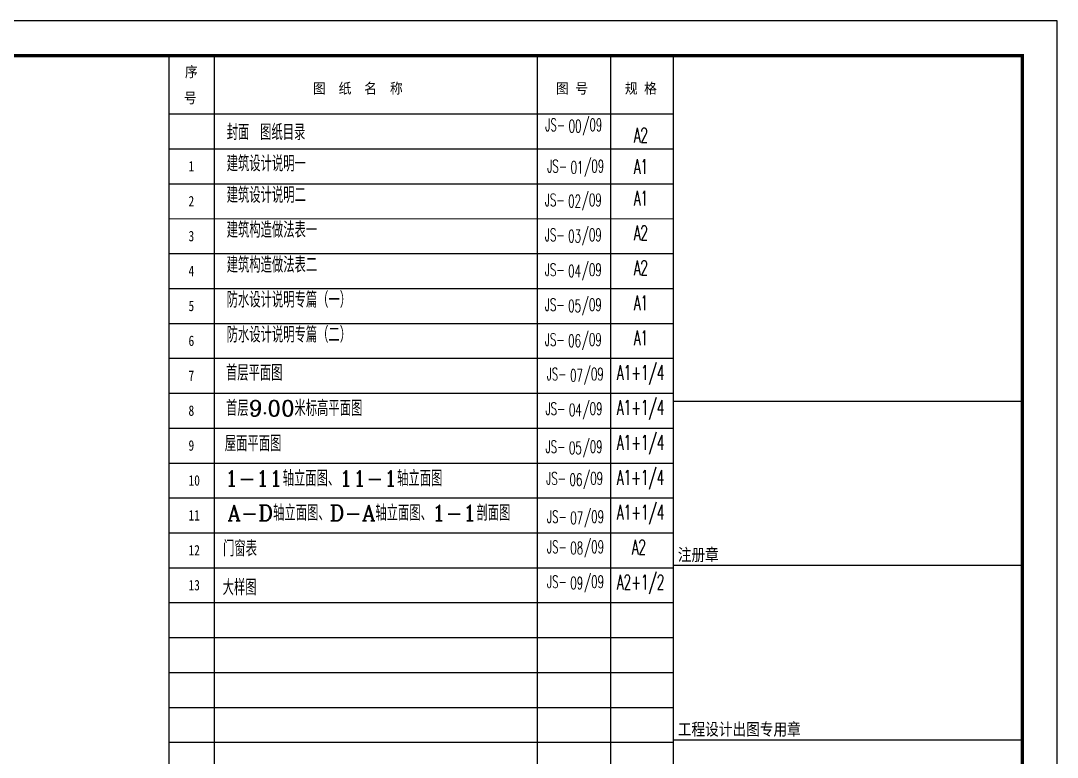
# Model space of a CAD drawing. Extents: x -446699 to 757189, y -606167 to -103070.
# Drawn here: x -400145 to -370445, y -275616 to -254516 of the extents above; entities that cross this region are included whole.
import ezdxf

# ---------------------------------------------------------------- set-up
doc = ezdxf.new("R2010")
doc.units = 0
doc.header["$LTSCALE"] = 1000
doc.header["$MEASUREMENT"] = 0
doc.layers.add('0.13', color=7, linetype='Continuous', lineweight=13)
for name, color, linetype in [('13', 7, 'Continuous'), ('14', 14, 'Continuous'), ('PUB_TEXT', 7, 'Continuous'), ('PUB_TITLE', 4, 'Continuous')]:
    doc.layers.add(name, color=color, linetype=linetype)
doc.styles.add('-宋体', font='')
doc.styles.add('_TCH_AXIS', font='COMPLEX', dxfattribs={"bigfont": 'GBCBIG'})
doc.styles.add('天正', font='simplex8.shx', dxfattribs={"width": 0.8, "bigfont": 'hztxt.shx'})
doc.styles.add('宋体', font='')
doc.styles.get('-宋体').set_extended_font_data('FangSong')
doc.styles.get('宋体').set_extended_font_data('宋体')

# ---------------------------------------------------------------- blocks, each defined once
blk = doc.blocks.new('A$C31F951D0')
at = {"layer": 'PUB_TEXT', "style": '天正', "width": 0.6}
for s, p in [('JS-', (0, 132)), ('/09', (1182, 132))]:
    blk.add_text(s, height=396.4, dxfattribs=at).set_placement(p)
blk = doc.blocks.new('YHYHHRR')
at = {"layer": '14', "color": 14}
for p, q in [((256875, 490950), (256881, 460850)), ((256875, 490950), (266875, 490950)), ((256881, 486250), (266881, 486250)), ((256881, 481250), (266881, 481250))]:
    blk.add_line(p, q, dxfattribs=at)
at = {"layer": '14', "color": 14, "style": '宋体', "width": 0.82}
for s, p in [('注册章', (257008, 486378)), ('工程设计出图专用章', (257008, 481378))]:
    blk.add_text(s, height=350, dxfattribs=at).set_placement(p)

msp = doc.modelspace()

# ---------------------------------------------------------------- linework, layer by layer
at = {"layer": '13', "color": 7}
for p, q in [((-381448.7, -257196.2), (-395898.7, -257196)), ((-381448.7, -258196.2), (-395898.7, -258196)), ((-381448.7, -259196.2), (-395898.7, -259196)), ((-381448.7, -260196.3), (-395898.7, -260196.1)), ((-381448.7, -261196.3), (-395898.7, -261196.1)), ((-381448.7, -262196.3), (-395898.7, -262196.1)), ((-381448.7, -263196.3), (-395898.7, -263196.1)), ((-381448.7, -264196.4), (-395898.7, -264196.1)), ((-381448.7, -265196.4), (-395898.7, -265196.1)), ((-381448.7, -266196.4), (-395898.7, -266196.2)), ((-381448.7, -267196.4), (-395898.7, -267196.2)), ((-381448.7, -268196.5), (-395898.7, -268196.2)), ((-381448.7, -269196.5), (-395898.7, -269196.2)), ((-381448.7, -270196.5), (-395898.7, -270196.3)), ((-381448.7, -271196.5), (-395898.7, -271196.3)), ((-381448.7, -272196.6), (-395898.7, -272196.3)), ((-381448.7, -273196.6), (-395898.7, -273196.3)), ((-381448.7, -274196.6), (-395898.7, -274196.4)), ((-381448.7, -275196.3), (-395898.7, -275196.1))]:
    msp.add_line(p, q, dxfattribs=at)
at = {"layer": 'PUB_TITLE', "color": 0}
for p, q in [((-395898.7, -255516.4), (-395898.7, -295516.4)), ((-394598.6, -255516.4), (-394598.6, -295516.4)), ((-385348.6, -255516.7), (-385348.6, -295516.7)), ((-383248.4, -255516.7), (-383248.4, -295516.7)), ((-381448.7, -255516.7), (-381448.7, -295516.7))]:
    msp.add_line(p, q, dxfattribs=at)
at = {"layer": 'PUB_TITLE'}
msp.add_lwpolyline([(-429845.3, -296516.5), (-370445.3, -296516.5), (-370445.3, -254516.5), (-429845.3, -254516.5)], close=True, dxfattribs=at)
at = {"layer": 'PUB_TITLE', "const_width": 100}
msp.add_lwpolyline([(-427345.3, -295516.5), (-371445.3, -295516.5), (-371445.3, -255516.5), (-427345.3, -255516.5)], close=True, dxfattribs=at)

# ---------------------------------------------------------------- block references
msp.add_blockref('YHYHHRR', (-638325.9, -756366))
at = {"layer": '0.13', "xscale": 0.9, "yscale": 0.9, "zscale": 0.9}
for p in [(-385115.3, -257796.3), (-385060.2, -258978.4), (-385129.1, -259947.2), (-385129.1, -260947.3), (-385129.1, -261947.3), (-385129.1, -262947.3), (-385129.1, -263947.3), (-385074, -264936.8), (-385108.4, -265926.2), (-385106.5, -267014.7), (-385091.1, -267924.5), (-385066.5, -269021.2), (-385066.5, -269884), (-385066.5, -270884)]:
    msp.add_blockref('A$C31F951D0', p, dxfattribs=at)

# ---------------------------------------------------------------- texts
at = {"color": 7, "style": '-宋体'}
for s, width, p in [('序', 0.9, (-395440.3, -256129.5)), ('图  纸  名  称', 0.9, (-391774.4, -256603.1)), ('图 号', 0.9, (-384809.9, -256603.4)), ('规 格', 0.9, (-382835.7, -256603.4)), ('号', 0.9, (-395471.9, -256878.1)), ('1', 0.8, (-395338.2, -258834.4)), ('2', 0.8, (-395338.2, -259834.4)), ('3', 0.8, (-395338.2, -260834.5)), ('4', 0.8, (-395338.2, -261834.5)), ('5', 0.8, (-395338.2, -262834.5)), ('6', 0.8, (-395338.2, -263834.5)), ('7', 0.8, (-395338.2, -264834.6)), ('8', 0.8, (-395338.2, -265834.6)), ('9', 0.8, (-395338.2, -266834.6)), ('10', 0.8, (-395338.2, -267834.6)), ('11', 0.8, (-395338.1, -268834.6)), ('12', 0.8, (-395338.1, -269834.7)), ('13', 0.8, (-395338.1, -270834.7))]:
    msp.add_text(s, height=300, dxfattribs=dict(at, width=width)).set_placement(p)
at = {"layer": '13', "color": 7, "style": '_TCH_AXIS'}
for s, p in [('封面 图纸目录', (-394243.5, -257934.9)), ('建筑设计说明一', (-394243.5, -258834.9)), ('建筑设计说明二', (-394243.5, -259734.9)), ('建筑构造做法表一', (-394243.5, -260735)), ('建筑构造做法表二', (-394243.5, -261735)), ('防水设计说明专篇（一）', (-394243.5, -262735)), ('防水设计说明专篇（二）', (-394243.5, -263735)), ('首层平面图', (-394264.4, -264826.7)), ('首层9.00米标高平面图', (-394261.7, -265842.8)), ('屋面平面图', (-394298, -266851.5)), ('1-11轴立面图、11-1轴立面图', (-394298, -267851.5)), ('A-D轴立面图、D-A轴立面图、1-1剖面图', (-394225.5, -268840.4)), ('门窗表', (-394348, -269860.6)), ('大样图', (-394359.5, -270974.4))]:
    msp.add_text(s, height=450, dxfattribs=at).set_placement(p)
at = {"layer": 'PUB_TEXT', "style": '天正', "width": 0.6}
for s, height, p in [('00', 356.79, (-384445.8, -257714.1)), ('A2', 420, (-382583.7, -258006.9)), ('01', 356.79, (-384390.7, -258896.2)), ('A1', 420, (-382583.7, -258906.9)), ('02', 356.79, (-384459.6, -259865)), ('A1', 420, (-382583.7, -259806.9)), ('A2', 420, (-382583.7, -260807)), ('03', 356.79, (-384459.6, -260865)), ('04', 356.79, (-384459.6, -261865.1)), ('A2', 420, (-382583.7, -261807)), ('05', 356.79, (-384459.6, -262865.1)), ('A1', 420, (-382583.7, -262807)), ('A1', 420, (-382583.7, -263807)), ('06', 356.79, (-384459.6, -263865.1)), ('A1+1/4', 420, (-383064.8, -264807)), ('07', 356.79, (-384404.5, -264854.6)), ('04', 356.79, (-384438.9, -265844)), ('A1+1/4', 420, (-383064.8, -265807)), ('A1+1/4', 420, (-383064.8, -266807.1)), ('05', 356.79, (-384437.1, -266932.5)), ('06', 356.79, (-384421.7, -267842.3)), ('A1+1/4', 420, (-383066.4, -267807.1)), ('A1+1/4', 420, (-383064.8, -268807.1)), ('07', 356.79, (-384397.1, -268939)), ('08', 356.79, (-384397.1, -269801.8)), ('A2', 420, (-382641.4, -269807.2)), ('09', 356.79, (-384397.1, -270801.8)), ('A2+1/2', 420, (-383064.8, -270807.2))]:
    msp.add_text(s, height=height, dxfattribs=at).set_placement(p)

doc.saveas('drawing.dxf')
